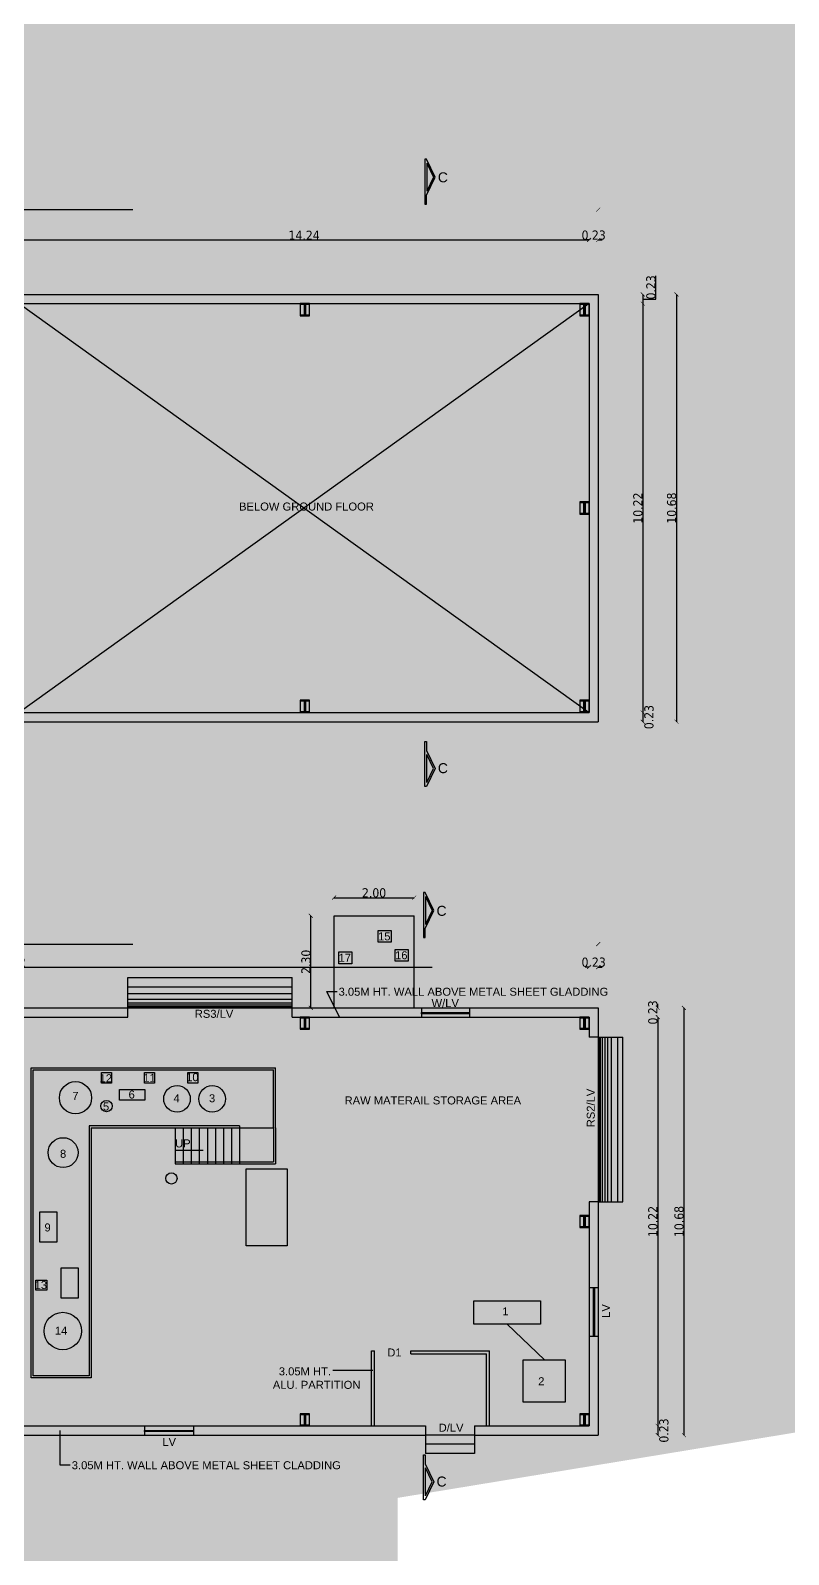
# Model space of a CAD drawing. Header units: metres. Extents: x 0 to 11269, y -5244 to -4054.
# Drawn here: x 10403.93 to 10422.86, y -4869.17 to -4831.08 of the extents above; entities that cross this region are included whole.
import ezdxf

# ---------------------------------------------------------------- set-up
doc = ezdxf.new("R2010")
doc.units = ezdxf.units.M
doc.header["$MEASUREMENT"] = 0
doc.header["$PDMODE"] = 2
doc.linetypes.add('HIDDEN', pattern=[0.375, 0.25, -0.125])
doc.linetypes.add('HIDDEN2', pattern=[0.1875, 0.125, -0.0625])
for name, color, linetype in [('2CON', 5, 'Continuous'), ('BOUNDARY', 6, 'Continuous'), ('DIM', 3, 'Continuous'), ('G', 5, 'Continuous'), ('REIN', 3, 'Continuous'), ('TEX', 2, 'Continuous')]:
    doc.layers.add(name, color=color, linetype=linetype)
doc.styles.get("Standard").update_dxf_attribs({"font": 'arial.ttf'})
doc.styles.add('STYLE1', font='tahoma.ttf', dxfattribs={"height": 0.23})
doc.styles.add('SUBBU3', font='swissl.ttf', dxfattribs={"width": 0.8})
doc.dimstyles.new('300', dxfattribs={"dimscale": 0.1, "dimtxt": 500, "dimasz": 2000, "dimexe": 400, "dimexo": 1500, "dimgap": 0, "dimtad": 1, "dimlfac": 0.001, "dimzin": 0, "dimdsep": 46, "dimtxsty": 'Standard', "dimcen": 800, "dimse1": 1, "dimse2": 1, "dimclrd": 1, "dimclre": 5, "dimclrt": 3, "dimadec": 0, "dimazin": 0, "dimtfac": 1, "dimtix": 1, "dimtofl": 0, "dimtmove": 1, "dimatfit": 3, "dimfxl": 0, "dimtolj": 1, "dimtzin": 0, "dimarcsym": 0})
doc.dimstyles.new('FLOOR PLAN', dxfattribs={"dimtxt": 0.4, "dimasz": 0.1, "dimexe": 0.18, "dimexo": 0.0625, "dimgap": 0, "dimtad": 1, "dimzin": 0, "dimdsep": 46, "dimtxsty": 'Standard', "dimblk": 'ARCHTICK', "dimcen": 0.09, "dimse1": 1, "dimse2": 1, "dimclrd": 254, "dimclrt": 3, "dimadec": 0, "dimazin": 0, "dimtfac": 1, "dimtix": 1, "dimtofl": 0, "dimtmove": 1, "dimatfit": 0, "dimfxl": 0, "dimtolj": 1, "dimtzin": 0, "dimlwd": -1, "dimarcsym": 0})
doc.dimstyles.new('GG', dxfattribs={"dimscale": 0.1, "dimtxt": 2000, "dimasz": 2000, "dimexe": 400, "dimexo": 1500, "dimgap": 0.08, "dimtad": 1, "dimlfac": 0.001, "dimzin": 0, "dimdsep": 46, "dimtxsty": 'Standard', "dimcen": 800, "dimse1": 1, "dimse2": 1, "dimclrd": 1, "dimclre": 5, "dimclrt": 3, "dimadec": 0, "dimazin": 0, "dimtfac": 1, "dimtix": 1, "dimtofl": 0, "dimtmove": 0, "dimatfit": 3, "dimfxl": 0, "dimtolj": 1, "dimtzin": 0, "dimarcsym": 0})

# ---------------------------------------------------------------- blocks, each defined once
blk = doc.blocks.new('_ArchTick')
at = {"color": 0, "lineweight": 0, "const_width": 0.15}
blk.add_lwpolyline([(-0.5, -0.5), (0.5, 0.5)], dxfattribs=at)
blk = doc.blocks.new('*D361')
at = {"layer": 'DEFPOINTS', "color": 0, "linetype": 'ByBlock', "ltscale": 100}
for p in [(10417.878, -4854.485), (10417.878, -4856.04), (10388.958, -4856.491)]:
    blk.add_point(p, dxfattribs=at)
at = {"layer": 'DIM', "color": 254, "linetype": 'HIDDEN', "ltscale": 100}
blk.add_line((10388.958, -4854.485), (10417.878, -4854.485), dxfattribs=at)
at = {"layer": 'DIM', "color": 254, "linetype": 'ByBlock', "ltscale": 100, "xscale": 0.1, "yscale": 0.1, "zscale": 0.1, "rotation": 180}
blk.add_blockref('_ArchTick', (10388.958, -4854.485), dxfattribs=at)
at = {"layer": 'DIM', "color": 254, "linetype": 'ByBlock', "ltscale": 100, "xscale": 0.1, "yscale": 0.1, "zscale": 0.1}
blk.add_blockref('_ArchTick', (10417.878, -4854.485), dxfattribs=at)
at = {"layer": 'DIM', "color": 3, "linetype": 'ByBlock', "ltscale": 100, "insert": (10403.418, -4854.365), "char_height": 0.23, "attachment_point": 5, "style": 'STYLE1'}
blk.add_mtext('\\A1;28.92', dxfattribs=at)
blk = doc.blocks.new('*D362')
at = {"layer": 'DEFPOINTS', "color": 0, "linetype": 'ByBlock', "ltscale": 100}
for p in [(10418.108, -4854.485), (10417.878, -4856.04), (10418.108, -4856.04)]:
    blk.add_point(p, dxfattribs=at)
at = {"layer": 'DIM', "color": 254, "linetype": 'HIDDEN', "ltscale": 100}
for p, q in [((10417.878, -4854.485), (10417.778, -4854.485)), ((10418.108, -4854.485), (10418.208, -4854.485))]:
    blk.add_line(p, q, dxfattribs=at)
at = {"layer": 'DIM', "color": 254, "linetype": 'ByBlock', "ltscale": 100, "xscale": 0.1, "yscale": 0.1, "zscale": 0.1}
blk.add_blockref('_ArchTick', (10417.878, -4854.485), dxfattribs=at)
at = {"layer": 'DIM', "color": 254, "linetype": 'ByBlock', "ltscale": 100, "xscale": 0.1, "yscale": 0.1, "zscale": 0.1, "rotation": 180}
blk.add_blockref('_ArchTick', (10418.108, -4854.485), dxfattribs=at)
at = {"layer": 'DIM', "color": 3, "linetype": 'ByBlock', "ltscale": 100, "insert": (10417.993, -4854.366), "char_height": 0.23, "attachment_point": 5, "style": 'STYLE1'}
blk.add_mtext('\\A1;0.23', dxfattribs=at)
blk = doc.blocks.new('*D363')
at = {"layer": 'DEFPOINTS', "color": 0, "linetype": 'ByBlock', "ltscale": 100}
for p in [(10418.108, -4853.912), (10418.108, -4856.171), (10381.483, -4856.767)]:
    blk.add_point(p, dxfattribs=at)
at = {"layer": 'DIM', "color": 254, "linetype": 'HIDDEN', "ltscale": 100}
blk.add_line((10381.483, -4853.912), (10418.108, -4853.912), dxfattribs=at)
at = {"layer": 'DIM', "color": 254, "linetype": 'ByBlock', "ltscale": 100, "xscale": 0.1, "yscale": 0.1, "zscale": 0.1, "rotation": 180}
blk.add_blockref('_ArchTick', (10381.483, -4853.912), dxfattribs=at)
at = {"layer": 'DIM', "color": 254, "linetype": 'ByBlock', "ltscale": 100, "xscale": 0.1, "yscale": 0.1, "zscale": 0.1}
blk.add_blockref('_ArchTick', (10418.108, -4853.912), dxfattribs=at)
at = {"layer": 'DIM', "color": 3, "linetype": 'ByBlock', "ltscale": 100, "insert": (10399.796, -4853.793), "char_height": 0.23, "attachment_point": 5, "style": 'STYLE1'}
blk.add_mtext('\\A1;36.63', dxfattribs=at)
blk = doc.blocks.new('*D364')
at = {"layer": 'DEFPOINTS', "color": 0, "linetype": 'ByBlock', "ltscale": 100}
for p in [(10417.273, -4855.505), (10417.273, -4855.735), (10419.593, -4855.735)]:
    blk.add_point(p, dxfattribs=at)
at = {"layer": 'DIM', "color": 254, "linetype": 'HIDDEN', "ltscale": 100}
for p, q in [((10419.593, -4855.505), (10419.593, -4855.405)), ((10419.593, -4855.735), (10419.593, -4855.835))]:
    blk.add_line(p, q, dxfattribs=at)
at = {"layer": 'DIM', "color": 254, "linetype": 'ByBlock', "ltscale": 100, "xscale": 0.1, "yscale": 0.1, "zscale": 0.1}
for p, rotation in [((10419.593, -4855.505), 270), ((10419.593, -4855.735), 90)]:
    blk.add_blockref('_ArchTick', p, dxfattribs=dict(at, rotation=rotation))
at = {"layer": 'DIM', "color": 3, "linetype": 'ByBlock', "ltscale": 100, "insert": (10419.473, -4855.62), "char_height": 0.23, "attachment_point": 5, "rotation": 90, "style": 'STYLE1'}
blk.add_mtext('\\A1;0.23', dxfattribs=at)
blk = doc.blocks.new('*D365')
at = {"layer": 'DEFPOINTS', "color": 0, "linetype": 'ByBlock', "ltscale": 100}
for p in [(10417.273, -4855.735), (10417.263, -4865.952), (10419.593, -4865.952)]:
    blk.add_point(p, dxfattribs=at)
at = {"layer": 'DIM', "color": 254, "linetype": 'HIDDEN', "ltscale": 100}
blk.add_line((10419.593, -4855.735), (10419.593, -4865.952), dxfattribs=at)
at = {"layer": 'DIM', "color": 254, "linetype": 'ByBlock', "ltscale": 100, "xscale": 0.1, "yscale": 0.1, "zscale": 0.1}
for p, rotation in [((10419.593, -4855.735), 90), ((10419.593, -4865.952), 270)]:
    blk.add_blockref('_ArchTick', p, dxfattribs=dict(at, rotation=rotation))
at = {"layer": 'DIM', "color": 3, "linetype": 'ByBlock', "ltscale": 100, "insert": (10419.473, -4860.843), "char_height": 0.23, "attachment_point": 5, "rotation": 90, "style": 'STYLE1'}
blk.add_mtext('\\A1;10.22', dxfattribs=at)
blk = doc.blocks.new('*D366')
at = {"layer": 'DEFPOINTS', "color": 0, "linetype": 'ByBlock', "ltscale": 100}
for p in [(10417.263, -4865.952), (10417.263, -4866.182), (10419.593, -4866.182)]:
    blk.add_point(p, dxfattribs=at)
at = {"layer": 'DIM', "color": 254, "linetype": 'HIDDEN', "ltscale": 100}
blk.add_line((10419.593, -4865.952), (10419.593, -4866.182), dxfattribs=at)
at = {"layer": 'DIM', "color": 254, "linetype": 'ByBlock', "ltscale": 100, "xscale": 0.1, "yscale": 0.1, "zscale": 0.1}
for p, rotation in [((10419.593, -4865.952), 90), ((10419.593, -4866.182), 270)]:
    blk.add_blockref('_ArchTick', p, dxfattribs=dict(at, rotation=rotation))
at = {"layer": 'DIM', "color": 3, "linetype": 'ByBlock', "ltscale": 100, "insert": (10419.748, -4866.067), "char_height": 0.23, "attachment_point": 5, "rotation": 90, "style": 'STYLE1'}
blk.add_mtext('\\A1;0.23', dxfattribs=at)
blk = doc.blocks.new('*D367')
at = {"layer": 'DEFPOINTS', "color": 0, "linetype": 'ByBlock', "ltscale": 100}
for p in [(10416.988, -4855.505), (10416.988, -4866.182), (10420.248, -4866.182)]:
    blk.add_point(p, dxfattribs=at)
at = {"layer": 'DIM', "color": 254, "linetype": 'HIDDEN', "ltscale": 100}
blk.add_line((10420.248, -4855.505), (10420.248, -4866.182), dxfattribs=at)
at = {"layer": 'DIM', "color": 254, "linetype": 'ByBlock', "ltscale": 100, "xscale": 0.1, "yscale": 0.1, "zscale": 0.1}
for p, rotation in [((10420.248, -4855.505), 90), ((10420.248, -4866.182), 270)]:
    blk.add_blockref('_ArchTick', p, dxfattribs=dict(at, rotation=rotation))
at = {"layer": 'DIM', "color": 3, "linetype": 'ByBlock', "ltscale": 100, "insert": (10420.127, -4860.843), "char_height": 0.23, "attachment_point": 5, "rotation": 90, "style": 'STYLE1'}
blk.add_mtext('\\A1;10.68', dxfattribs=at)
blk = doc.blocks.new('*D377')
at = {"layer": 'DEFPOINTS', "color": 0, "linetype": 'ByBlock', "ltscale": 100}
for p in [(10417.878, -4836.317), (10403.643, -4838.272), (10417.878, -4838.272)]:
    blk.add_point(p, dxfattribs=at)
at = {"layer": 'DIM', "color": 254, "linetype": 'HIDDEN', "ltscale": 100}
blk.add_line((10403.643, -4836.317), (10417.878, -4836.317), dxfattribs=at)
at = {"layer": 'DIM', "color": 254, "linetype": 'ByBlock', "ltscale": 100, "xscale": 0.1, "yscale": 0.1, "zscale": 0.1, "rotation": 180}
blk.add_blockref('_ArchTick', (10403.643, -4836.317), dxfattribs=at)
at = {"layer": 'DIM', "color": 254, "linetype": 'ByBlock', "ltscale": 100, "xscale": 0.1, "yscale": 0.1, "zscale": 0.1}
blk.add_blockref('_ArchTick', (10417.878, -4836.317), dxfattribs=at)
at = {"layer": 'DIM', "color": 3, "linetype": 'ByBlock', "ltscale": 100, "insert": (10410.761, -4836.2), "char_height": 0.23, "attachment_point": 5, "style": 'STYLE1'}
blk.add_mtext('\\A1;14.24', dxfattribs=at)
blk = doc.blocks.new('*D378')
at = {"layer": 'DEFPOINTS', "color": 0, "linetype": 'ByBlock', "ltscale": 100}
for p in [(10418.108, -4836.317), (10417.878, -4838.272), (10418.108, -4838.272)]:
    blk.add_point(p, dxfattribs=at)
at = {"layer": 'DIM', "color": 254, "linetype": 'HIDDEN', "ltscale": 100}
for p, q in [((10417.878, -4836.317), (10417.778, -4836.317)), ((10418.108, -4836.317), (10418.208, -4836.317))]:
    blk.add_line(p, q, dxfattribs=at)
at = {"layer": 'DIM', "color": 254, "linetype": 'ByBlock', "ltscale": 100, "xscale": 0.1, "yscale": 0.1, "zscale": 0.1}
blk.add_blockref('_ArchTick', (10417.878, -4836.317), dxfattribs=at)
at = {"layer": 'DIM', "color": 254, "linetype": 'ByBlock', "ltscale": 100, "xscale": 0.1, "yscale": 0.1, "zscale": 0.1, "rotation": 180}
blk.add_blockref('_ArchTick', (10418.108, -4836.317), dxfattribs=at)
at = {"layer": 'DIM', "color": 3, "linetype": 'ByBlock', "ltscale": 100, "insert": (10417.993, -4836.198), "char_height": 0.23, "attachment_point": 5, "style": 'STYLE1'}
blk.add_mtext('\\A1;0.23', dxfattribs=at)
blk = doc.blocks.new('*D379')
at = {"layer": 'DEFPOINTS', "color": 0, "linetype": 'ByBlock', "ltscale": 100}
for p in [(10418.108, -4835.559), (10381.483, -4837.013), (10418.108, -4837.013)]:
    blk.add_point(p, dxfattribs=at)
at = {"layer": 'DIM', "color": 254, "linetype": 'HIDDEN', "ltscale": 100}
blk.add_line((10381.483, -4835.559), (10418.108, -4835.559), dxfattribs=at)
at = {"layer": 'DIM', "color": 254, "linetype": 'ByBlock', "ltscale": 100, "xscale": 0.1, "yscale": 0.1, "zscale": 0.1, "rotation": 180}
blk.add_blockref('_ArchTick', (10381.483, -4835.559), dxfattribs=at)
at = {"layer": 'DIM', "color": 254, "linetype": 'ByBlock', "ltscale": 100, "xscale": 0.1, "yscale": 0.1, "zscale": 0.1}
blk.add_blockref('_ArchTick', (10418.108, -4835.559), dxfattribs=at)
at = {"layer": 'DIM', "color": 3, "linetype": 'ByBlock', "ltscale": 100, "insert": (10399.796, -4835.439), "char_height": 0.23, "attachment_point": 5, "style": 'STYLE1'}
blk.add_mtext('\\A1;36.63', dxfattribs=at)
blk = doc.blocks.new('*D380')
at = {"layer": 'DEFPOINTS', "color": 0, "linetype": 'ByBlock', "ltscale": 100}
for p in [(10415.841, -4837.678), (10415.841, -4837.908), (10419.219, -4837.908)]:
    blk.add_point(p, dxfattribs=at)
at = {"layer": 'DIM', "color": 254, "linetype": 'HIDDEN', "ltscale": 100}
for p, q in [((10419.544, -4837.793), (10419.544, -4837.21)), ((10419.219, -4837.678), (10419.219, -4837.908)), ((10419.219, -4837.793), (10419.544, -4837.793))]:
    blk.add_line(p, q, dxfattribs=at)
at = {"layer": 'DIM', "color": 254, "linetype": 'ByBlock', "ltscale": 100, "xscale": 0.1, "yscale": 0.1, "zscale": 0.1}
for p, rotation in [((10419.219, -4837.678), 90), ((10419.219, -4837.908), 270)]:
    blk.add_blockref('_ArchTick', p, dxfattribs=dict(at, rotation=rotation))
at = {"layer": 'DIM', "color": 3, "linetype": 'ByBlock', "ltscale": 100, "insert": (10419.424, -4837.502), "char_height": 0.23, "attachment_point": 5, "rotation": 90, "style": 'STYLE1'}
blk.add_mtext('\\A1;0.23', dxfattribs=at)
blk = doc.blocks.new('*D381')
at = {"layer": 'DEFPOINTS', "color": 0, "linetype": 'ByBlock', "ltscale": 100}
for p in [(10415.841, -4837.908), (10417.252, -4848.125), (10419.219, -4848.125)]:
    blk.add_point(p, dxfattribs=at)
at = {"layer": 'DIM', "color": 254, "linetype": 'HIDDEN', "ltscale": 100}
blk.add_line((10419.219, -4837.908), (10419.219, -4848.125), dxfattribs=at)
at = {"layer": 'DIM', "color": 254, "linetype": 'ByBlock', "ltscale": 100, "xscale": 0.1, "yscale": 0.1, "zscale": 0.1}
for p, rotation in [((10419.219, -4837.908), 90), ((10419.219, -4848.125), 270)]:
    blk.add_blockref('_ArchTick', p, dxfattribs=dict(at, rotation=rotation))
at = {"layer": 'DIM', "color": 3, "linetype": 'ByBlock', "ltscale": 100, "insert": (10419.099, -4843.017), "char_height": 0.23, "attachment_point": 5, "rotation": 90, "style": 'STYLE1'}
blk.add_mtext('\\A1;10.22', dxfattribs=at)
blk = doc.blocks.new('*D382')
at = {"layer": 'DEFPOINTS', "color": 0, "linetype": 'ByBlock', "ltscale": 100}
for p in [(10417.252, -4848.125), (10417.252, -4848.355), (10419.219, -4848.355)]:
    blk.add_point(p, dxfattribs=at)
at = {"layer": 'DIM', "color": 254, "linetype": 'HIDDEN', "ltscale": 100}
blk.add_line((10419.219, -4848.125), (10419.219, -4848.355), dxfattribs=at)
at = {"layer": 'DIM', "color": 254, "linetype": 'ByBlock', "ltscale": 100, "xscale": 0.1, "yscale": 0.1, "zscale": 0.1}
for p, rotation in [((10419.219, -4848.125), 90), ((10419.219, -4848.355), 270)]:
    blk.add_blockref('_ArchTick', p, dxfattribs=dict(at, rotation=rotation))
at = {"layer": 'DIM', "color": 3, "linetype": 'ByBlock', "ltscale": 100, "insert": (10419.375, -4848.24), "char_height": 0.23, "attachment_point": 5, "rotation": 90, "style": 'STYLE1'}
blk.add_mtext('\\A1;0.23', dxfattribs=at)
blk = doc.blocks.new('*D383')
at = {"layer": 'DEFPOINTS', "color": 0, "linetype": 'ByBlock', "ltscale": 100}
for p in [(10412.323, -4837.678), (10412.323, -4848.355), (10420.062, -4848.355)]:
    blk.add_point(p, dxfattribs=at)
at = {"layer": 'DIM', "color": 254, "linetype": 'HIDDEN', "ltscale": 100}
blk.add_line((10420.062, -4837.678), (10420.062, -4848.355), dxfattribs=at)
at = {"layer": 'DIM', "color": 254, "linetype": 'ByBlock', "ltscale": 100, "xscale": 0.1, "yscale": 0.1, "zscale": 0.1}
for p, rotation in [((10420.062, -4837.678), 90), ((10420.062, -4848.355), 270)]:
    blk.add_blockref('_ArchTick', p, dxfattribs=dict(at, rotation=rotation))
at = {"layer": 'DIM', "color": 3, "linetype": 'ByBlock', "ltscale": 100, "insert": (10419.942, -4843.017), "char_height": 0.23, "attachment_point": 5, "rotation": 90, "style": 'STYLE1'}
blk.add_mtext('\\A1;10.68', dxfattribs=at)
blk = doc.blocks.new('*D351')
at = {"layer": 'DEFPOINTS', "color": 0, "linetype": 'ByBlock', "ltscale": 100}
for p in [(10413.508, -4852.753), (10411.508, -4853.205), (10413.508, -4853.205)]:
    blk.add_point(p, dxfattribs=at)
at = {"layer": 'DIM', "color": 254, "linetype": 'HIDDEN', "ltscale": 100}
blk.add_line((10411.508, -4852.753), (10413.508, -4852.753), dxfattribs=at)
at = {"layer": 'DIM', "color": 254, "linetype": 'ByBlock', "ltscale": 100, "xscale": 0.1, "yscale": 0.1, "zscale": 0.1, "rotation": 180}
blk.add_blockref('_ArchTick', (10411.508, -4852.753), dxfattribs=at)
at = {"layer": 'DIM', "color": 254, "linetype": 'ByBlock', "ltscale": 100, "xscale": 0.1, "yscale": 0.1, "zscale": 0.1}
blk.add_blockref('_ArchTick', (10413.508, -4852.753), dxfattribs=at)
at = {"layer": 'DIM', "color": 3, "linetype": 'ByBlock', "ltscale": 100, "insert": (10412.508, -4852.633), "char_height": 0.23, "attachment_point": 5, "style": 'STYLE1'}
blk.add_mtext('\\A1;2.00', dxfattribs=at)
blk = doc.blocks.new('*D352')
at = {"layer": 'DEFPOINTS', "color": 0, "linetype": 'ByBlock', "ltscale": 100}
for p in [(10410.927, -4853.205), (10411.753, -4853.205), (10411.753, -4855.505)]:
    blk.add_point(p, dxfattribs=at)
at = {"layer": 'DIM', "color": 254, "linetype": 'HIDDEN', "ltscale": 100}
blk.add_line((10410.927, -4855.505), (10410.927, -4853.205), dxfattribs=at)
at = {"layer": 'DIM', "color": 254, "linetype": 'ByBlock', "ltscale": 100, "xscale": 0.1, "yscale": 0.1, "zscale": 0.1}
for p, rotation in [((10410.927, -4853.205), 90), ((10410.927, -4855.505), 270)]:
    blk.add_blockref('_ArchTick', p, dxfattribs=dict(at, rotation=rotation))
at = {"layer": 'DIM', "color": 3, "linetype": 'ByBlock', "ltscale": 100, "insert": (10410.807, -4854.355), "char_height": 0.23, "attachment_point": 5, "rotation": 90, "style": 'STYLE1'}
blk.add_mtext('\\A1;2.30', dxfattribs=at)

msp = doc.modelspace()

# ---------------------------------------------------------------- hatches: boundary and pattern name
at = {"layer": 'DIM', "linetype": 'ByBlock', "ltscale": 100}
for points in [[(10410.79803, -4837.93347), (10410.89303, -4837.93347), (10410.89303, -4837.90847), (10410.66303, -4837.90847), (10410.66303, -4837.93347), (10410.75803, -4837.93347), (10410.75803, -4838.18847), (10410.66303, -4838.18847), (10410.66303, -4838.21347), (10410.89303, -4838.21347), (10410.89303, -4838.18847), (10410.79803, -4838.18847)], [(10417.78303, -4837.93347), (10417.87803, -4837.93347), (10417.87803, -4837.90847), (10417.64803, -4837.90847), (10417.64803, -4837.93347), (10417.74303, -4837.93347), (10417.74303, -4838.18847), (10417.64803, -4838.18847), (10417.64803, -4838.21347), (10417.87803, -4838.21347), (10417.87803, -4838.18847), (10417.78303, -4838.18847)], [(10417.78303, -4842.88897), (10417.87803, -4842.88897), (10417.87803, -4842.86397), (10417.64803, -4842.86397), (10417.64803, -4842.88897), (10417.74303, -4842.88897), (10417.74303, -4843.14397), (10417.64803, -4843.14397), (10417.64803, -4843.16897), (10417.87803, -4843.16897), (10417.87803, -4843.14397), (10417.78303, -4843.14397)], [(10410.79803, -4847.84547), (10410.89303, -4847.84547), (10410.89303, -4847.82047), (10410.66303, -4847.82047), (10410.66303, -4847.84547), (10410.75803, -4847.84547), (10410.75803, -4848.10047), (10410.66303, -4848.10047), (10410.66303, -4848.12547), (10410.89303, -4848.12547), (10410.89303, -4848.10047), (10410.79803, -4848.10047)], [(10417.78303, -4847.84547), (10417.87803, -4847.84547), (10417.87803, -4847.82047), (10417.64803, -4847.82047), (10417.64803, -4847.84547), (10417.74303, -4847.84547), (10417.74303, -4848.10047), (10417.64803, -4848.10047), (10417.64803, -4848.12547), (10417.87803, -4848.12547), (10417.87803, -4848.10047), (10417.78303, -4848.10047)], [(10410.79803, -4855.75993), (10410.89303, -4855.75993), (10410.89303, -4855.73493), (10410.66303, -4855.73493), (10410.66303, -4855.75993), (10410.75803, -4855.75993), (10410.75803, -4856.01493), (10410.66303, -4856.01493), (10410.66303, -4856.03993), (10410.89303, -4856.03993), (10410.89303, -4856.01493), (10410.79803, -4856.01493)], [(10417.78303, -4855.75993), (10417.87803, -4855.75993), (10417.87803, -4855.73493), (10417.64803, -4855.73493), (10417.64803, -4855.75993), (10417.74303, -4855.75993), (10417.74303, -4856.01493), (10417.64803, -4856.01493), (10417.64803, -4856.03993), (10417.87803, -4856.03993), (10417.87803, -4856.01493), (10417.78303, -4856.01493)], [(10417.78303, -4860.71543), (10417.87803, -4860.71543), (10417.87803, -4860.69043), (10417.64803, -4860.69043), (10417.64803, -4860.71543), (10417.74303, -4860.71543), (10417.74303, -4860.97043), (10417.64803, -4860.97043), (10417.64803, -4860.99543), (10417.87803, -4860.99543), (10417.87803, -4860.97043), (10417.78303, -4860.97043)], [(10410.79803, -4865.67193), (10410.89303, -4865.67193), (10410.89303, -4865.64693), (10410.66303, -4865.64693), (10410.66303, -4865.67193), (10410.75803, -4865.67193), (10410.75803, -4865.92693), (10410.66303, -4865.92693), (10410.66303, -4865.95193), (10410.89303, -4865.95193), (10410.89303, -4865.92693), (10410.79803, -4865.92693)], [(10417.78303, -4865.67193), (10417.87803, -4865.67193), (10417.87803, -4865.64693), (10417.64803, -4865.64693), (10417.64803, -4865.67193), (10417.74303, -4865.67193), (10417.74303, -4865.92693), (10417.64803, -4865.92693), (10417.64803, -4865.95193), (10417.87803, -4865.95193), (10417.87803, -4865.92693), (10417.78303, -4865.92693)]]:
    msp.add_hatch(color=1, dxfattribs=at).paths.add_polyline_path(points)

# ---------------------------------------------------------------- linework, layer by layer
at = {"layer": 'DIM', "color": 4, "linetype": 'ByBlock', "ltscale": 100}
for p, q in [((10402.97703, -4837.67847), (10406.35853, -4837.67847)), ((10406.08153, -4837.67847), (10418.10803, -4837.67847)), ((10418.10803, -4837.67847), (10418.10803, -4843.41047)), ((10402.97703, -4837.90847), (10406.35853, -4837.90847)), ((10406.08153, -4837.90847), (10417.87803, -4837.90847)), ((10410.75803, -4837.93347), (10410.66303, -4837.93347)), ((10410.75803, -4837.93347), (10410.75803, -4838.18847)), ((10410.89303, -4837.93347), (10410.79803, -4837.93347)), ((10410.79803, -4837.93347), (10410.79803, -4838.18847)), ((10417.74303, -4837.93347), (10417.64803, -4837.93347)), ((10417.74303, -4837.93347), (10417.74303, -4838.18847)), ((10417.87803, -4837.93347), (10417.78303, -4837.93347)), ((10417.78303, -4837.93347), (10417.78303, -4838.18847)), ((10417.87803, -4837.90847), (10417.87803, -4843.41047)), ((10410.66303, -4838.18847), (10410.75803, -4838.18847)), ((10410.79803, -4838.18847), (10410.89303, -4838.18847)), ((10417.64803, -4838.18847), (10417.74303, -4838.18847)), ((10417.78303, -4838.18847), (10417.87803, -4838.18847)), ((10417.87803, -4842.52697), (10417.87803, -4848.12547)), ((10418.10803, -4842.52697), (10418.10803, -4848.35547)), ((10417.74303, -4842.88897), (10417.64803, -4842.88897)), ((10417.74303, -4842.88897), (10417.74303, -4843.14397)), ((10417.87803, -4842.88897), (10417.78303, -4842.88897)), ((10417.78303, -4842.88897), (10417.78303, -4843.14397)), ((10417.64803, -4843.14397), (10417.74303, -4843.14397)), ((10417.78303, -4843.14397), (10417.87803, -4843.14397)), ((10410.75803, -4847.84547), (10410.66303, -4847.84547)), ((10410.75803, -4847.84547), (10410.75803, -4848.10047)), ((10410.89303, -4847.84547), (10410.79803, -4847.84547)), ((10410.79803, -4847.84547), (10410.79803, -4848.10047)), ((10417.74303, -4847.84547), (10417.64803, -4847.84547)), ((10417.74303, -4847.84547), (10417.74303, -4848.10047)), ((10417.87803, -4847.84547), (10417.78303, -4847.84547)), ((10417.78303, -4847.84547), (10417.78303, -4848.10047)), ((10382.72353, -4848.35547), (10413.79603, -4848.35547)), ((10403.41303, -4848.12547), (10413.79603, -4848.12547)), ((10410.66303, -4848.10047), (10410.75803, -4848.10047)), ((10410.79803, -4848.10047), (10410.89303, -4848.10047)), ((10411.57753, -4848.12547), (10417.87803, -4848.12547)), ((10411.57753, -4848.35547), (10418.10803, -4848.35547)), ((10417.64803, -4848.10047), (10417.74303, -4848.10047)), ((10417.78303, -4848.10047), (10417.87803, -4848.10047)), ((10406.35853, -4854.74993), (10410.45853, -4854.74993)), ((10406.35853, -4855.50493), (10406.35853, -4854.74993)), ((10410.45853, -4855.50493), (10410.45853, -4854.74993)), ((10406.35853, -4854.98043), (10410.45853, -4854.98043)), ((10406.35853, -4855.14343), (10410.45853, -4855.14343)), ((10402.97703, -4855.50493), (10406.35853, -4855.50493)), ((10406.35853, -4855.28593), (10410.45853, -4855.28593)), ((10406.35853, -4855.37743), (10410.45853, -4855.37743)), ((10406.35853, -4855.42843), (10410.45853, -4855.42843)), ((10406.35853, -4855.46893), (10410.45853, -4855.46893)), ((10406.35853, -4855.49943), (10410.45853, -4855.49943)), ((10406.35853, -4855.73493), (10406.35853, -4855.50493)), ((10406.35853, -4855.50493), (10410.45853, -4855.50493)), ((10410.45853, -4855.50493), (10418.10803, -4855.50493)), ((10410.45853, -4855.73493), (10410.45853, -4855.50493)), ((10413.68903, -4855.50493), (10413.68903, -4855.73493)), ((10414.88903, -4855.50493), (10414.88903, -4855.73493)), ((10418.10803, -4855.50493), (10418.10803, -4856.23643)), ((10402.97703, -4855.73493), (10406.35853, -4855.73493)), ((10410.45853, -4855.73493), (10417.87803, -4855.73493)), ((10410.75803, -4855.75993), (10410.66303, -4855.75993)), ((10410.75803, -4855.75993), (10410.75803, -4856.01493)), ((10410.89303, -4855.75993), (10410.79803, -4855.75993)), ((10410.79803, -4855.75993), (10410.79803, -4856.01493)), ((10417.74303, -4855.75993), (10417.64803, -4855.75993)), ((10417.74303, -4855.75993), (10417.74303, -4856.01493)), ((10417.87803, -4855.75993), (10417.78303, -4855.75993)), ((10417.78303, -4855.75993), (10417.78303, -4856.01493)), ((10417.87803, -4855.73493), (10417.87803, -4856.23643)), ((10410.66303, -4856.01493), (10410.75803, -4856.01493)), ((10410.79803, -4856.01493), (10410.89303, -4856.01493)), ((10417.64803, -4856.01493), (10417.74303, -4856.01493)), ((10417.78303, -4856.01493), (10417.87803, -4856.01493)), ((10418.10803, -4856.23643), (10417.87803, -4856.23643)), ((10418.10803, -4856.23643), (10418.10803, -4860.35343)), ((10418.10803, -4856.23643), (10418.71803, -4856.23643)), ((10418.12153, -4856.23643), (10418.12153, -4860.35343)), ((10418.15203, -4856.23643), (10418.15203, -4860.35343)), ((10418.20553, -4856.23643), (10418.20553, -4860.35343)), ((10418.27603, -4856.23643), (10418.27603, -4860.35343)), ((10418.34253, -4856.23643), (10418.34253, -4860.35343)), ((10418.43103, -4856.23643), (10418.43103, -4860.35343)), ((10418.58553, -4856.23643), (10418.58553, -4860.35343)), ((10418.71803, -4860.35343), (10418.71803, -4856.23643)), ((10405.44303, -4857.00191), (10410.04303, -4857.00191)), ((10405.44303, -4857.05191), (10409.99303, -4857.05191)), ((10409.99303, -4858.50191), (10409.99303, -4857.05191)), ((10410.04303, -4858.50191), (10410.04303, -4857.00191)), ((10405.44303, -4858.50191), (10409.99303, -4858.50191)), ((10407.54303, -4858.50191), (10407.54303, -4859.40191)), ((10407.74303, -4858.50191), (10407.74303, -4859.40191)), ((10407.94303, -4858.50191), (10407.94303, -4859.40191)), ((10408.14303, -4858.50191), (10408.14303, -4859.40191)), ((10408.34303, -4858.50191), (10408.34303, -4859.40191)), ((10408.54303, -4858.50191), (10408.54303, -4859.40191)), ((10408.74303, -4858.50191), (10408.74303, -4859.40191)), ((10408.94303, -4858.50191), (10408.94303, -4859.40191)), ((10409.14303, -4858.45191), (10409.14303, -4859.40191)), ((10409.99303, -4858.50191), (10409.99303, -4859.35191)), ((10410.04303, -4858.50191), (10410.04303, -4859.40191)), ((10407.54303, -4859.35191), (10409.99303, -4859.35191)), ((10407.54303, -4859.40191), (10410.04303, -4859.40191)), ((10417.87803, -4860.35343), (10417.87803, -4865.95193)), ((10418.10803, -4860.35343), (10417.87803, -4860.35343)), ((10418.10803, -4860.35343), (10418.10803, -4866.18193)), ((10418.10803, -4860.35343), (10418.71803, -4860.35343)), ((10417.74303, -4860.71543), (10417.64803, -4860.71543)), ((10417.74303, -4860.71543), (10417.74303, -4860.97043)), ((10417.87803, -4860.71543), (10417.78303, -4860.71543)), ((10417.78303, -4860.71543), (10417.78303, -4860.97043)), ((10417.64803, -4860.97043), (10417.74303, -4860.97043)), ((10417.78303, -4860.97043), (10417.87803, -4860.97043)), ((10417.87803, -4862.49043), (10418.10803, -4862.49043)), ((10417.87803, -4863.71043), (10418.10803, -4863.71043)), ((10412.44103, -4864.07693), (10412.51603, -4864.07693)), ((10412.44103, -4865.95193), (10412.44103, -4864.07693)), ((10412.51603, -4865.95193), (10412.51603, -4864.07693)), ((10413.42603, -4864.07693), (10415.39103, -4864.07693)), ((10413.42603, -4864.15193), (10413.42603, -4864.07693)), ((10413.42603, -4864.15193), (10415.31603, -4864.15193)), ((10415.31603, -4865.95193), (10415.31603, -4864.15193)), ((10415.39103, -4865.95193), (10415.39103, -4864.07693)), ((10410.75803, -4865.67193), (10410.66303, -4865.67193)), ((10410.75803, -4865.67193), (10410.75803, -4865.92693)), ((10410.89303, -4865.67193), (10410.79803, -4865.67193)), ((10410.79803, -4865.67193), (10410.79803, -4865.92693)), ((10417.74303, -4865.67193), (10417.64803, -4865.67193)), ((10417.74303, -4865.67193), (10417.74303, -4865.92693)), ((10417.87803, -4865.67193), (10417.78303, -4865.67193)), ((10417.78303, -4865.67193), (10417.78303, -4865.92693)), ((10381.48303, -4866.18193), (10413.79603, -4866.18193)), ((10403.41303, -4865.95193), (10413.79603, -4865.95193)), ((10406.77653, -4865.95193), (10406.77653, -4866.18193)), ((10407.99653, -4865.95193), (10407.99653, -4866.18193)), ((10410.66303, -4865.92693), (10410.75803, -4865.92693)), ((10410.79803, -4865.92693), (10410.89303, -4865.92693)), ((10413.79603, -4865.95193), (10413.79603, -4866.18193)), ((10415.01603, -4866.18193), (10413.79603, -4866.18193)), ((10413.79603, -4866.18193), (10413.79603, -4866.64193)), ((10415.01603, -4865.95193), (10417.87803, -4865.95193)), ((10415.01603, -4865.95193), (10415.01603, -4866.18193)), ((10415.01603, -4866.18193), (10418.10803, -4866.18193)), ((10415.01603, -4866.18193), (10415.01603, -4866.64193)), ((10417.64803, -4865.92693), (10417.74303, -4865.92693)), ((10417.78303, -4865.92693), (10417.87803, -4865.92693)), ((10415.01603, -4866.41193), (10413.79603, -4866.41193)), ((10415.01603, -4866.64193), (10413.79603, -4866.64193))]:
    msp.add_line(p, q, dxfattribs=at)
at = {"layer": 'DIM', "color": 4, "linetype": 'HIDDEN', "ltscale": 100}
for p, q in [((10417.87803, -4837.90847), (10403.64303, -4848.12547)), ((10403.64303, -4837.90847), (10417.87803, -4848.12547))]:
    msp.add_line(p, q, dxfattribs=at)
at = {"layer": 'DIM', "color": 7, "linetype": 'ByBlock', "ltscale": 100}
for p, q in [((10411.50803, -4855.50493), (10411.50803, -4853.20493)), ((10411.50803, -4853.20493), (10413.50803, -4853.20493)), ((10413.50803, -4855.50493), (10413.50803, -4853.20493))]:
    msp.add_line(p, q, dxfattribs=at)
at = {"layer": 'DIM', "color": 2, "linetype": 'ByBlock', "ltscale": 100}
msp.add_line((10416.762, -4864.3047), (10415.83194, -4863.40854), dxfattribs=at)
at = {"layer": 'DIM', "color": 4, "linetype": 'ByBlock', "ltscale": 100}
for points in [[(10410.89303, -4838.21347), (10410.89303, -4837.90847), (10410.66303, -4837.90847), (10410.66303, -4838.21347)], [(10417.87803, -4838.21347), (10417.87803, -4837.90847), (10417.64803, -4837.90847), (10417.64803, -4838.21347)], [(10417.87803, -4843.16897), (10417.87803, -4842.86397), (10417.64803, -4842.86397), (10417.64803, -4843.16897)], [(10410.89303, -4848.12547), (10410.89303, -4847.82047), (10410.66303, -4847.82047), (10410.66303, -4848.12547)], [(10417.87803, -4848.12547), (10417.87803, -4847.82047), (10417.64803, -4847.82047), (10417.64803, -4848.12547)], [(10410.89303, -4856.03993), (10410.89303, -4855.73493), (10410.66303, -4855.73493), (10410.66303, -4856.03993)], [(10413.68903, -4855.61993), (10414.88903, -4855.61993), (10414.88903, -4855.65143), (10413.68903, -4855.65143)], [(10417.87803, -4856.03993), (10417.87803, -4855.73493), (10417.64803, -4855.73493), (10417.64803, -4856.03993)], [(10417.87803, -4860.99543), (10417.87803, -4860.69043), (10417.64803, -4860.69043), (10417.64803, -4860.99543)], [(10417.99303, -4863.71043), (10417.99303, -4862.49043), (10418.01653, -4862.49043), (10418.01653, -4863.71043)], [(10410.89303, -4865.95193), (10410.89303, -4865.64693), (10410.66303, -4865.64693), (10410.66303, -4865.95193)], [(10417.87803, -4865.95193), (10417.87803, -4865.64693), (10417.64803, -4865.64693), (10417.64803, -4865.95193)], [(10406.77653, -4866.06693), (10407.99653, -4866.06693), (10407.99653, -4866.09043), (10406.77653, -4866.09043)]]:
    msp.add_lwpolyline(points, close=True, dxfattribs=at)
at = {"layer": 'DIM', "color": 7, "linetype": 'Continuous', "ltscale": 25}
for points in [[(10412.61035, -4853.57127), (10412.93463, -4853.57127), (10412.93463, -4853.86794), (10412.61155, -4853.86794)], [(10413.03544, -4854.04351), (10413.35972, -4854.04351), (10413.35972, -4854.34017), (10413.03664, -4854.34017)], [(10411.6244, -4854.10605), (10411.94868, -4854.10605), (10411.94868, -4854.40271), (10411.62559, -4854.40271)]]:
    msp.add_lwpolyline(points, close=True, dxfattribs=at)
at = {"layer": 'DIM', "color": 4, "linetype": 'ByBlock', "ltscale": 100}
for points in [[(10405.44303, -4864.75191), (10403.94303, -4864.75191), (10403.94303, -4858.50191), (10403.94303, -4857.00191), (10405.44303, -4857.00191)], [(10405.39303, -4864.70191), (10403.99303, -4864.70191), (10403.99303, -4858.50191), (10403.99303, -4857.05191), (10405.44303, -4857.05191)], [(10409.14303, -4858.45191), (10405.39303, -4858.45191), (10405.39303, -4864.70191)], [(10405.44303, -4858.50191), (10405.44303, -4864.75191)]]:
    msp.add_lwpolyline(points, dxfattribs=at)
at = {"layer": 'DIM', "color": 7, "linetype": 'HIDDEN2', "ltscale": 25}
for points in [[(10405.94613, -4857.1189), (10405.94613, -4857.38913), (10405.69981, -4857.38913), (10405.69891, -4857.1189)], [(10407.02415, -4857.1189), (10407.02415, -4857.38913), (10406.77693, -4857.38913), (10406.77693, -4857.1189)], [(10408.10217, -4857.1189), (10408.10217, -4857.38913), (10407.85495, -4857.38913), (10407.85495, -4857.1189)], [(10404.06005, -4862.31063), (10404.33028, -4862.31063), (10404.33028, -4862.55785), (10404.06105, -4862.55785)]]:
    msp.add_lwpolyline(points, close=True, dxfattribs=at)
at = {"layer": 'DIM', "color": 2, "linetype": 'ByBlock', "ltscale": 100}
for points in [[(10406.14808, -4857.54344), (10406.78241, -4857.54344), (10406.78241, -4857.81282), (10406.14808, -4857.81282)], [(10409.3131, -4859.53061), (10410.33997, -4859.53061), (10410.33997, -4861.45193), (10409.3131, -4861.45193)], [(10404.15857, -4860.60506), (10404.58615, -4860.60506), (10404.58615, -4861.36141), (10404.15857, -4861.36141)], [(10404.68959, -4862.00314), (10405.11717, -4862.00314), (10405.11717, -4862.7595), (10404.68959, -4862.7595)], [(10414.99826, -4862.83037), (10416.66563, -4862.83037), (10416.66563, -4863.40854), (10414.99826, -4863.40854)], [(10416.23499, -4864.3047), (10417.28284, -4864.3047), (10417.28284, -4865.35503), (10416.23499, -4865.35503)]]:
    msp.add_lwpolyline(points, close=True, dxfattribs=at)
for centre, radius in [((10405.04992, -4857.75235), 0.4027), ((10407.58554, -4857.78037), 0.33209), ((10408.46531, -4857.78037), 0.33209), ((10405.82403, -4857.9593), 0.14121), ((10404.73928, -4859.12352), 0.37364), ((10407.44417, -4859.76682), 0.14121), ((10404.73301, -4863.58117), 0.46829)]:
    msp.add_circle(centre, radius, dxfattribs=at)
at = {"layer": 'G'}
for p, q in [((10413.82446, -4834.39624), (10413.82446, -4835.0958)), ((10413.82446, -4834.39624), (10413.99061, -4834.74602)), ((10413.99061, -4834.74602), (10413.82446, -4835.0958)), ((10413.82446, -4849.87119), (10413.82446, -4849.17163)), ((10413.99061, -4849.52141), (10413.82446, -4849.17163)), ((10413.82446, -4849.87119), (10413.99061, -4849.52141)), ((10413.79213, -4852.72571), (10413.79213, -4853.42527)), ((10413.79213, -4852.72571), (10413.95828, -4853.07549)), ((10413.95828, -4853.07549), (10413.79213, -4853.42527)), ((10413.79213, -4867.69765), (10413.79213, -4866.99809)), ((10413.95828, -4867.34787), (10413.79213, -4866.99809)), ((10413.79213, -4867.69765), (10413.95828, -4867.34787))]:
    msp.add_line(p, q, dxfattribs=at)
at = {"layer": 'REIN'}
for points in [[(10413.77447, -4835.42097), (10413.81759, -4835.42097), (10413.81759, -4835.19597), (10414.03134, -4834.74597), (10413.81759, -4834.29597), (10413.77447, -4834.29597), (10413.77447, -4835.42097)], [(10413.77447, -4848.84647), (10413.81759, -4848.84647), (10413.81759, -4849.07147), (10414.03134, -4849.52147), (10413.81759, -4849.97147), (10413.77447, -4849.97147), (10413.77447, -4848.84647)], [(10413.74214, -4853.75043), (10413.78526, -4853.75043), (10413.78526, -4853.52543), (10413.99901, -4853.07543), (10413.78526, -4852.62543), (10413.74214, -4852.62543), (10413.74214, -4853.75043)], [(10413.74214, -4866.67293), (10413.78526, -4866.67293), (10413.78526, -4866.89793), (10413.99901, -4867.34793), (10413.78526, -4867.79793), (10413.74214, -4867.79793), (10413.74214, -4866.67293)]]:
    msp.add_lwpolyline(points, close=True, dxfattribs=at)

# ---------------------------------------------------------------- texts
at = {"layer": '2CON', "color": 3, "linetype": 'Continuous'}
for s, p in [('BELOW GROUND FLOOR', (10409.13503, -4843.07847)), ('3.05M HT. WALL ABOVE METAL SHEET GLADDING', (10411.62129, -4855.20243)), ('RS3/LV', (10408.02953, -4855.75443)), ('W/LV', (10413.94403, -4855.48793)), ('RAW MATERAIL STORAGE AREA', (10411.77187, -4857.91871)), ('UP', (10407.53747, -4858.99285)), ('D1', (10412.83808, -4864.21748)), ('3.05M HT. ', (10410.12824, -4864.68866)), ('ALU. PARTITION', (10409.97856, -4865.02525)), ('D/LV', (10414.12134, -4866.09693)), ('LV', (10407.21903, -4866.45043)), ('3.05M HT. WALL ABOVE METAL SHEET CLADDING', (10404.95653, -4867.03475))]:
    msp.add_text(s, height=0.2, dxfattribs=at).set_placement(p)
at = {"layer": '2CON', "color": 6, "linetype": 'Continuous'}
for s, p in [('15', (10412.60727, -4853.81918)), ('17', (10411.62132, -4854.35395)), ('16', (10413.03237, -4854.29141)), ('12', (10405.65208, -4857.36407)), ('11', (10406.74477, -4857.35376)), ('10', (10407.81435, -4857.33838)), ('7', (10404.96908, -4857.8068)), ('5', (10405.73636, -4858.06999)), ('6', (10406.37495, -4857.77136)), ('4', (10407.49771, -4857.86491)), ('3', (10408.38413, -4857.86516)), ('8', (10404.66278, -4859.2524)), ('9', (10404.27493, -4861.09232)), ('13', (10404.02868, -4862.53184)), ('1', (10415.71199, -4863.18856)), ('14', (10404.5349, -4863.6725)), ('2', (10416.60775, -4864.9358))]:
    msp.add_text(s, height=0.2, dxfattribs=at).set_placement(p)
at = {"layer": '2CON', "color": 3, "linetype": 'Continuous'}
for s, p in [('RS2/LV', (10418.02103, -4858.48943)), ('LV', (10418.39903, -4863.25143))]:
    msp.add_text(s, height=0.2, rotation=90, dxfattribs=at).set_placement(p)
at = {"layer": 'TEX', "color": 11, "style": 'SUBBU3'}
for p in [(10414.10041, -4834.87679), (10414.10041, -4849.64064), (10414.06808, -4853.20625), (10414.06808, -4867.46711)]:
    msp.add_text('C', height=0.25, dxfattribs=at).set_placement(p)

# ---------------------------------------------------------------- dimensions: what is measured, and where the dimension line sits
at = {"layer": 'DIM', "color": 4, "linetype": 'ByBlock', "ltscale": 100}
for base, p1, p2, picture, middle in [((10418.1080314793, -4835.5589674067), (10381.4830314793, -4837.0134674067), (10418.1080314793, -4837.0134674067), '*D379', (10399.7955314793, -4835.439178958)), ((10417.8780314793, -4836.3174674067), (10403.6430314793, -4838.2724674067), (10417.8780314793, -4838.2724674067), '*D377', (10410.7605314793, -4836.2000731823)), ((10418.10803, -4836.31747), (10417.87803, -4838.27247), (10418.10803, -4838.27247), '*D378', (10417.99303, -4836.19768)), ((10418.1080314793, -4853.9124284124), (10381.4830314793, -4856.7674284124), (10418.1080314793, -4856.1714284124), '*D363', (10399.7955314793, -4853.7926399637)), ((10417.87803, -4854.48543), (10388.95803, -4856.49093), (10417.87803, -4856.03993), '*D361', (10403.41803, -4854.36518)), ((10418.10803, -4854.48543), (10417.87803, -4856.03993), (10418.10803, -4856.03993), '*D362', (10417.99303, -4854.36564))]:
    dim = msp.add_linear_dim(base=base, p1=p1, p2=p2, dimstyle='FLOOR PLAN', override={"dimtxsty": 'STYLE1'}, dxfattribs=at)
    dim.commit()
    dim.dimension.update_dxf_attribs({"geometry": picture, "text_midpoint": middle})
for base, p1, p2, picture, middle in [((10419.21903, -4837.90847), (10415.84103, -4837.67847), (10415.84103, -4837.90847), '*D380', (10419.54415, -4837.79347)), ((10419.21903, -4848.35547), (10417.25203, -4848.12547), (10417.25203, -4848.35547), '*D382', (10419.49449, -4848.24047)), ((10419.59253, -4866.18193), (10417.26253, -4865.95193), (10417.26253, -4866.18193), '*D366', (10419.86799, -4866.06693))]:
    dim = msp.add_linear_dim(base=base, p1=p1, p2=p2, angle=90, dimstyle='FLOOR PLAN', override={"dimtxsty": 'STYLE1'}, dxfattribs=at)
    dim.commit()
    dim.dimension.update_dxf_attribs({"geometry": picture, "text_midpoint": middle, "dimtype": 160})
for base, p1, p2, picture, middle in [((10420.06234, -4848.35547), (10412.32259, -4837.67847), (10412.32259, -4848.35547), '*D383', (10419.94209, -4843.01697)), ((10419.21903, -4848.12547), (10415.84103, -4837.90847), (10417.25203, -4848.12547), '*D381', (10419.09924, -4843.01697)), ((10420.24753, -4866.18193), (10416.98803, -4855.50493), (10416.98803, -4866.18193), '*D367', (10420.12728, -4860.84343)), ((10419.59253, -4855.73493), (10417.27253, -4855.50493), (10417.27253, -4855.73493), '*D364', (10419.47274, -4855.61993)), ((10419.59253, -4865.95193), (10417.27253, -4855.73493), (10417.26253, -4865.95193), '*D365', (10419.47274, -4860.84343))]:
    dim = msp.add_linear_dim(base=base, p1=p1, p2=p2, angle=90, dimstyle='FLOOR PLAN', override={"dimtxsty": 'STYLE1'}, dxfattribs=at)
    dim.commit()
    dim.dimension.update_dxf_attribs({"geometry": picture, "text_midpoint": middle})
at = {"layer": 'DIM', "color": 7, "linetype": 'ByBlock', "ltscale": 100}
dim = msp.add_linear_dim(base=(10413.50803, -4852.75269), p1=(10411.50803, -4853.20493), p2=(10413.50803, -4853.20493), dimstyle='FLOOR PLAN', override={"dimtxsty": 'STYLE1'}, dxfattribs=at)
dim.commit()
dim.dimension.update_dxf_attribs({"geometry": '*D351', "text_midpoint": (10412.50803, -4852.6329)})
dim = msp.add_linear_dim(base=(10410.9269, -4853.20493), p1=(10411.75264, -4855.50493), p2=(10411.75264, -4853.20493), angle=90, dimstyle='FLOOR PLAN', override={"dimtxsty": 'STYLE1'}, dxfattribs=at)
dim.commit()
dim.dimension.update_dxf_attribs({"geometry": '*D352', "text_midpoint": (10410.80711, -4854.35493)})

# ---------------------------------------------------------------- leaders
at = {"layer": 'BOUNDARY', "color": 4, "ltscale": 30}
for points in [[(10447.84655, -4819.74964), (10447.84655, -4820.2162), (10447.6489, -4820.2162)], [(10448.19155, -4819.93255), (10448.19155, -4820.56585), (10447.94899, -4820.56585)], [(10437.04007, -4829.4402), (10437.04007, -4830.94097), (10436.84242, -4830.94097)], [(10437.38507, -4829.9887), (10437.38507, -4831.38252), (10437.14251, -4831.38252)], [(10433.82607, -4847.46253), (10433.82607, -4848.29744), (10433.62842, -4848.29744)], [(10434.17107, -4847.79006), (10434.17107, -4848.73899), (10433.92851, -4848.73899)], [(10430.42684, -4865.03177), (10430.42684, -4866.14661), (10430.22919, -4866.14661)], [(10430.77184, -4865.35931), (10430.77184, -4866.58816), (10430.52928, -4866.58816)]]:
    msp.add_leader(points, dimstyle='GG', override={"dimgap": 0.04, "dimtad": 0}, dxfattribs=at)
at = {"layer": 'DIM', "color": 4, "linetype": 'ByBlock', "ltscale": 100}
for points in [[(10433.58494, -4836.98672), (10433.58494, -4836.12429), (10433.8354, -4836.12429)], [(10433.93307, -4837.33329), (10433.93307, -4836.76629), (10434.14385, -4836.76629)], [(10433.6197, -4854.55346), (10433.6197, -4853.69104), (10433.72734, -4853.69104)], [(10433.96784, -4854.90004), (10433.96784, -4854.33304), (10434.04584, -4854.33304)], [(10388.23355, -4855.597), (10388.23355, -4854.9575), (10388.49255, -4854.9575)], [(10389.5788, -4856.48554), (10389.5788, -4856.05715), (10389.8378, -4856.05715)], [(10446.07479, -4836.15356), (10445.7272, -4835.6999), (10445.7272, -4835.54835)], [(10357.44577, -4838.15418), (10357.97765, -4837.42831), (10358.23665, -4837.42831)], [(10411.64429, -4855.73493), (10411.32479, -4855.09543), (10411.58379, -4855.09543)], [(10540.0576, -4876.08485), (10539.72421, -4875.41778), (10539.6193, -4875.41778)], [(10264.78864, -4847.24193), (10265.27058, -4847.164), (10265.27058, -4846.918)], [(10446.01166, -4818.95853), (10445.12518, -4818.95853), (10445.12518, -4818.71253)], [(10427.37057, -4828.9002), (10426.99834, -4828.9002), (10426.99834, -4828.6542)], [(10229.16064, -4834.07491), (10229.97564, -4834.07491), (10229.97564, -4833.64641)], [(10427.35107, -4846.85279), (10426.97884, -4846.85279), (10426.97884, -4846.60679)], [(10213.10059, -4847.28963), (10213.76159, -4847.28963), (10213.76159, -4847.08313)], [(10399.69303, -4854.95493), (10400.61303, -4854.95493)], [(10462.44716, -4859.6373), (10461.63216, -4859.6373), (10461.63216, -4859.2088)], [(10427.26757, -4864.41804), (10426.89534, -4864.41804), (10426.89534, -4864.17204)], [(10446.35648, -4874.90496), (10445.69548, -4874.90496), (10445.69548, -4874.69846)], [(10430.34784, -4861.25677), (10430.34784, -4861.67804), (10430.45034, -4861.67804)], [(10402.76303, -4864.10188), (10402.76303, -4865.12693)], [(10404.66003, -4866.06925), (10404.66003, -4866.92775), (10404.91903, -4866.92775)]]:
    msp.add_leader(points, dimstyle='300', override={"dimgap": 0.04, "dimtad": 0, "dimfxl": 0.1875}, dxfattribs=at)
at = {"layer": 'DIM', "color": 7, "linetype": 'ByBlock', "ltscale": 100}
for points in [[(10392.31991, -4863.25111), (10392.31991, -4862.55191)], [(10398.03838, -4863.50465), (10398.03838, -4862.85925), (10397.63699, -4863.04813)], [(10211.46091, -4840.68346), (10211.94671, -4840.68346), (10211.94671, -4840.21986)], [(10408.24223, -4859.06645), (10407.54303, -4859.06645)], [(10412.47567, -4864.57092), (10411.47918, -4864.57092)]]:
    msp.add_leader(points, dimstyle='300', override={"dimgap": 0.04, "dimtad": 0, "dimfxl": 0.1875}, dxfattribs=at)

doc.saveas('drawing.dxf')
